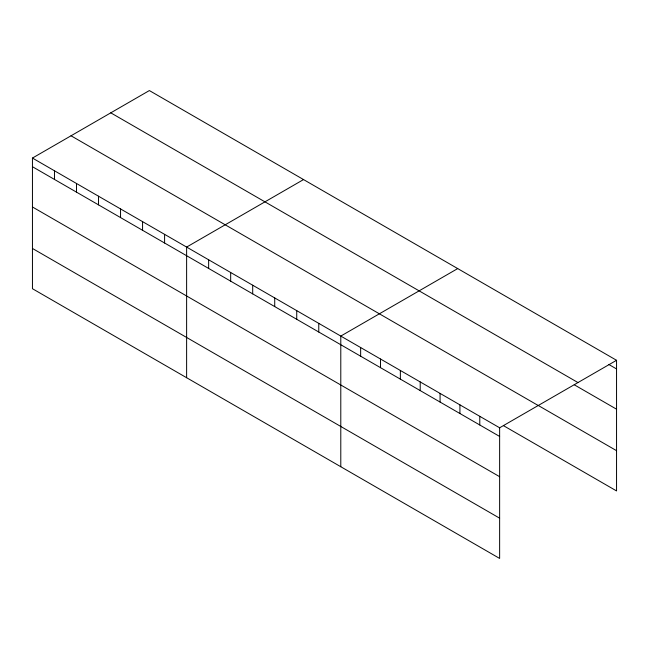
<?xml version="1.0" encoding="UTF-8"?>
<svg xmlns="http://www.w3.org/2000/svg" width="649" height="649" viewBox="0 0 649 649"><rect width="100%" height="100%" fill="white"/><g stroke="black" fill="none" stroke-linecap="round" stroke-linejoin="round"><path stroke-width="0.97" d="M32.45 158.064L499.633 427.788L499.633 558.44L32.45 288.708L32.45 158.064L149.367 90.56L616.55 360.292L616.55 490.936L503.462 425.647M303.537 179.57L186.62 247.074L186.62 377.718M457.707 268.581L340.79 336.085L340.79 466.728M499.633 427.788L616.55 360.292M608.778 364.454L616.55 368.94M110.784 112.837L577.967 382.561M574.251 384.776L616.55 409.195M537.989 405.325L616.55 450.674M71.033 135.787L538.216 405.511M32.45 166.712L499.633 436.444M32.45 206.974L499.633 476.699M32.45 248.453L499.633 518.178M479.781 416.325L479.781 424.973M459.922 404.862L459.922 413.51M440.071 393.399L440.071 402.047M420.211 381.937L420.211 390.584M400.36 370.474L400.36 379.121M380.501 359.011L380.501 367.659M360.649 347.548L360.649 356.196M318.764 323.364L318.764 332.02M296.739 310.652L296.739 319.3M274.722 297.94L274.722 306.588M252.696 285.219L252.696 293.867M230.671 272.507L230.671 281.155M208.645 259.787L208.645 268.443M164.595 234.362L164.595 243.01M142.569 221.642L142.569 230.29M120.544 208.929L120.544 217.577M98.526 196.209L98.526 204.865M76.501 183.497L76.501 192.145M54.475 170.776L54.475 179.432"/></g></svg>
